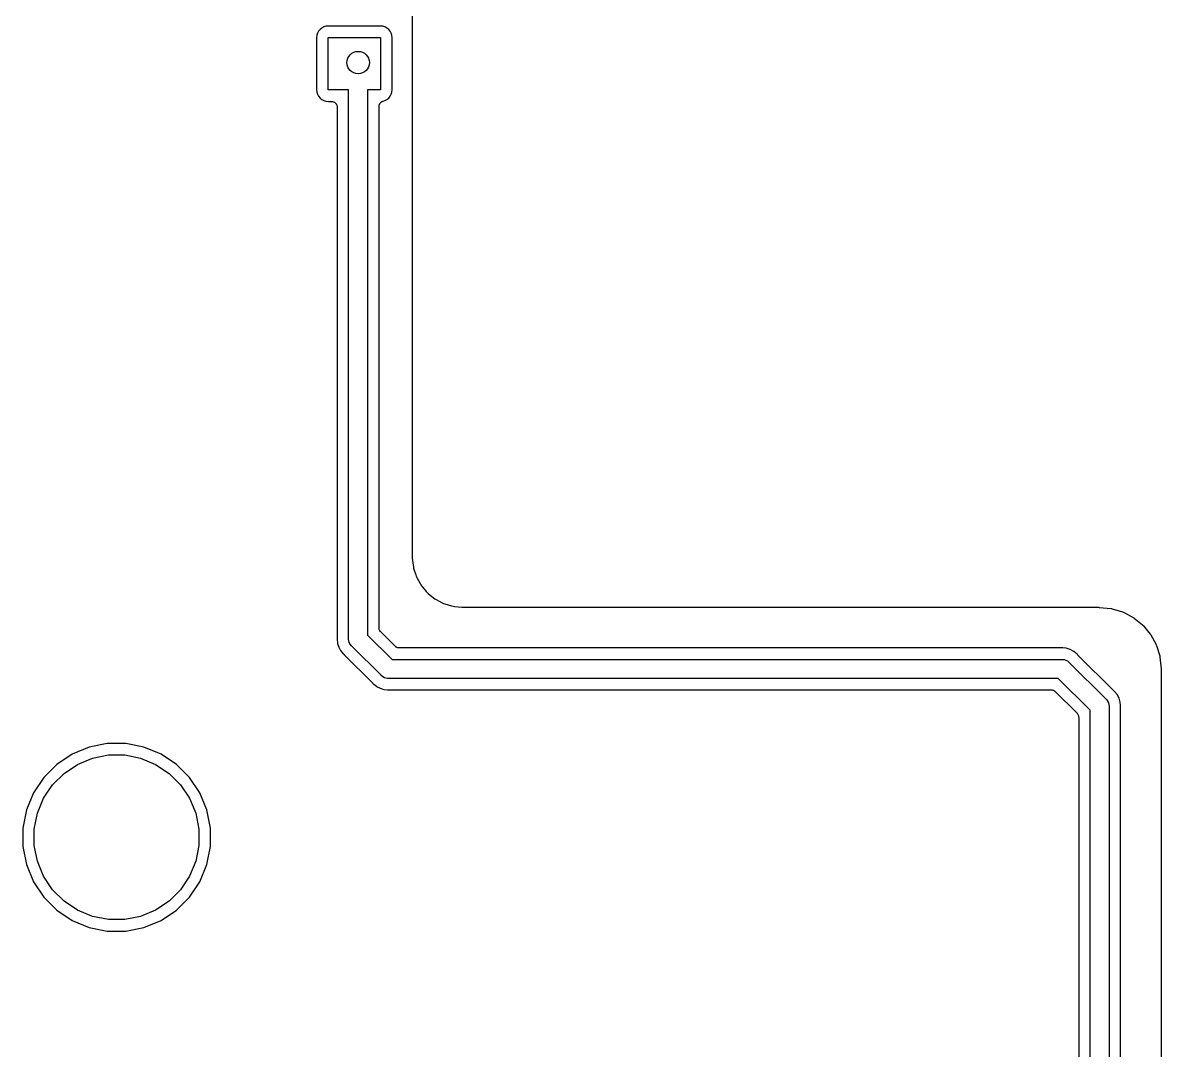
# Model space of a CAD drawing. Extents: x 0.48 to 2.43, y -7.79 to -4.85.
# Drawn here: x 1.836 to 2.434, y -7.248 to -6.707 of the extents above; entities that cross this region are included whole.
import ezdxf

# ---------------------------------------------------------------- set-up
doc = ezdxf.new("R2010")
doc.units = 0
doc.header["$MEASUREMENT"] = 0
doc.layers.add('BLACK', color=7, linetype='CONTINUOUS')

msp = doc.modelspace()

# ---------------------------------------------------------------- linework, layer by layer
at = {"layer": 'BLACK', "linetype": 'CONTINUOUS'}
for p, q in [((2.04026, -6.35792), (2.04026, -6.98853)), ((1.99015, -6.71398), (1.99002, -6.7153)), ((1.99049, -6.71285), (1.99015, -6.71398)), ((1.99105, -6.71181), (1.99049, -6.71285)), ((1.9918, -6.71089), (1.99105, -6.71181)), ((1.99271, -6.71014), (1.9918, -6.71089)), ((1.99376, -6.70959), (1.99271, -6.71014)), ((1.99489, -6.70924), (1.99376, -6.70959)), ((1.99621, -6.70911), (1.99489, -6.70924)), ((2.02347, -6.70911), (1.99621, -6.70911)), ((2.0248, -6.70924), (2.02347, -6.70911)), ((2.02593, -6.70959), (2.0248, -6.70924)), ((2.02697, -6.71014), (2.02593, -6.70959)), ((2.02789, -6.71089), (2.02697, -6.71014)), ((2.02864, -6.71181), (2.02789, -6.71089)), ((2.02919, -6.71285), (2.02864, -6.71181)), ((2.02954, -6.71398), (2.02919, -6.71285)), ((2.02967, -6.7153), (2.02954, -6.71398)), ((1.99002, -6.7153), (1.99002, -6.74257)), ((1.99606, -6.74272), (1.99606, -6.71516)), ((1.99606, -6.71516), (2.02362, -6.71516)), ((2.02362, -6.71516), (2.02362, -6.74272)), ((2.02967, -6.74257), (2.02967, -6.7153)), ((1.99002, -6.74257), (1.99015, -6.74389)), ((1.99015, -6.74389), (1.99049, -6.74502)), ((2.00681, -6.74272), (1.99606, -6.74272)), ((2.00681, -7.01206), (2.00681, -6.74272)), ((2.02362, -6.74272), (2.01681, -6.74272)), ((2.01681, -6.74272), (2.01681, -7.02943)), ((2.02919, -6.74502), (2.02954, -6.74389)), ((2.02954, -6.74389), (2.02967, -6.74257)), ((1.99049, -6.74502), (1.99105, -6.74607)), ((1.99105, -6.74607), (1.9918, -6.74698)), ((1.9918, -6.74698), (1.99271, -6.74773)), ((1.99271, -6.74773), (1.99376, -6.74829)), ((1.99376, -6.74829), (1.99489, -6.74863)), ((1.99489, -6.74863), (1.99621, -6.74876)), ((1.99621, -6.74876), (1.99781, -6.74876)), ((1.99781, -6.74876), (1.99783, -6.74876)), ((1.99783, -6.74876), (1.99783, -6.74876)), ((1.99783, -6.74876), (1.99783, -6.74876)), ((1.99783, -6.74876), (1.99785, -6.74876)), ((1.99785, -6.74876), (1.99813, -6.74879)), ((1.99813, -6.74879), (1.99841, -6.74882)), ((1.99841, -6.74882), (1.99842, -6.74882)), ((1.99842, -6.74882), (1.99843, -6.74883)), ((1.99843, -6.74883), (1.9987, -6.74891)), ((1.9987, -6.74891), (1.99897, -6.74899)), ((1.99897, -6.74899), (1.99898, -6.749)), ((1.99898, -6.749), (1.99899, -6.749)), ((1.99899, -6.749), (1.99924, -6.74914)), ((1.99924, -6.74914), (1.99949, -6.74927)), ((1.99949, -6.74927), (1.9995, -6.74928)), ((1.9995, -6.74928), (1.99951, -6.74928)), ((1.99951, -6.74928), (1.99972, -6.74947)), ((1.99972, -6.74947), (1.99994, -6.74965)), ((1.99994, -6.74965), (1.99995, -6.74965)), ((1.99995, -6.74965), (1.99995, -6.74966)), ((1.99995, -6.74966), (2.00013, -6.74988)), ((2.00013, -6.74988), (2.00031, -6.7501)), ((2.00031, -6.7501), (2.00031, -6.75011)), ((2.00031, -6.75011), (2.00032, -6.75012)), ((2.00032, -6.75012), (2.00045, -6.75037)), ((2.02305, -6.75028), (2.02312, -6.75016)), ((2.02312, -6.75016), (2.02317, -6.75003)), ((2.02317, -6.75003), (2.02326, -6.7499)), ((2.02326, -6.7499), (2.02334, -6.74976)), ((2.02334, -6.74976), (2.02342, -6.74966)), ((2.02342, -6.74966), (2.0235, -6.74955)), ((2.0235, -6.74955), (2.02361, -6.74944)), ((2.02361, -6.74944), (2.02371, -6.74931)), ((2.02371, -6.74931), (2.02382, -6.74923)), ((2.02382, -6.74923), (2.02391, -6.74914)), ((2.02391, -6.74914), (2.02404, -6.74905)), ((2.02404, -6.74905), (2.02417, -6.74895)), ((2.02417, -6.74895), (2.02429, -6.74889)), ((2.02429, -6.74889), (2.0244, -6.74881)), ((2.0244, -6.74881), (2.02455, -6.74875)), ((2.02455, -6.74875), (2.02469, -6.74868)), ((2.02469, -6.74868), (2.02482, -6.74864)), ((2.02482, -6.74864), (2.02494, -6.74859)), ((2.02494, -6.74859), (2.02593, -6.74829)), ((2.02593, -6.74829), (2.02697, -6.74773)), ((2.02697, -6.74773), (2.02789, -6.74698)), ((2.02789, -6.74698), (2.02864, -6.74607)), ((2.02864, -6.74607), (2.02919, -6.74502)), ((2.00045, -6.75037), (2.00058, -6.75062)), ((2.00058, -6.75062), (2.00059, -6.75063)), ((2.00059, -6.75063), (2.00059, -6.75064)), ((2.00059, -6.75064), (2.00067, -6.7509)), ((2.00067, -6.7509), (2.00075, -6.75118)), ((2.00075, -6.75118), (2.00075, -6.75119)), ((2.00075, -6.75119), (2.00076, -6.7512)), ((2.00076, -6.7512), (2.00078, -6.75148)), ((2.00078, -6.75148), (2.00081, -6.75176)), ((2.00081, -6.75176), (2.00081, -7.0125)), ((2.02281, -6.75142), (2.02283, -6.75128)), ((2.02281, -6.75146), (2.02281, -6.75142)), ((2.02281, -7.0257), (2.02281, -6.75146)), ((2.02283, -6.75115), (2.02286, -6.75099)), ((2.02283, -6.75128), (2.02283, -6.75115)), ((2.02286, -6.75099), (2.02288, -6.75083)), ((2.02288, -6.75083), (2.02292, -6.75071)), ((2.02292, -6.75071), (2.02294, -6.75057)), ((2.02294, -6.75057), (2.02301, -6.75043)), ((2.02301, -6.75043), (2.02305, -6.75028)), ((2.04026, -6.98853), (2.04029, -6.98882)), ((2.04029, -6.98882), (2.04029, -6.98886)), ((2.04029, -6.98886), (2.04029, -6.98897)), ((2.04029, -6.98897), (2.0403, -6.98906)), ((2.0403, -6.98906), (2.04068, -6.99273)), ((2.04068, -6.99273), (2.04084, -6.99347)), ((2.04084, -6.99347), (2.04085, -6.99352)), ((2.04085, -6.99352), (2.04085, -6.99352)), ((2.04085, -6.99352), (2.04099, -6.99425)), ((2.04099, -6.99425), (2.04207, -6.99774)), ((2.04207, -6.99774), (2.04236, -6.99844)), ((2.04236, -6.99844), (2.04238, -6.99848)), ((2.04238, -6.99848), (2.04238, -6.99848)), ((2.04238, -6.99848), (2.04266, -6.99917)), ((2.04266, -6.99917), (2.0444, -7.00239)), ((2.0444, -7.00239), (2.04482, -7.00302)), ((2.04482, -7.00302), (2.04484, -7.00305)), ((2.04484, -7.00305), (2.04525, -7.00368)), ((2.04525, -7.00368), (2.04758, -7.0065)), ((2.04758, -7.0065), (2.04812, -7.00703)), ((2.04812, -7.00703), (2.04815, -7.00706)), ((2.04815, -7.00706), (2.04815, -7.00706)), ((2.04815, -7.00706), (2.04867, -7.00759)), ((2.00081, -7.0125), (2.00081, -7.0125)), ((2.00081, -7.0125), (2.00081, -7.03081)), ((2.00681, -7.03125), (2.00681, -7.01206)), ((2.00681, -7.01206), (2.00681, -7.01206)), ((2.04867, -7.00759), (2.05151, -7.0099)), ((2.05151, -7.0099), (2.05214, -7.01032)), ((2.05214, -7.01032), (2.05217, -7.01035)), ((2.05217, -7.01035), (2.05217, -7.01035)), ((2.05217, -7.01035), (2.05279, -7.01077)), ((2.05279, -7.01077), (2.05602, -7.01249)), ((2.05602, -7.01249), (2.05672, -7.01278)), ((2.05672, -7.01278), (2.05676, -7.01279)), ((2.05676, -7.01279), (2.05676, -7.01279)), ((2.05676, -7.01279), (2.05744, -7.01309)), ((2.05744, -7.01309), (2.06095, -7.01414)), ((2.06095, -7.01414), (2.06169, -7.01429)), ((2.06169, -7.01429), (2.06173, -7.0143)), ((2.06173, -7.0143), (2.06173, -7.0143)), ((2.06173, -7.0143), (2.06246, -7.01445)), ((2.06246, -7.01445), (2.06625, -7.01482)), ((2.06625, -7.01482), (2.06625, -7.01483)), ((2.06625, -7.01483), (2.06625, -7.01483)), ((2.06625, -7.01483), (2.06659, -7.01486)), ((2.06659, -7.01486), (2.40109, -7.01486)), ((2.40109, -7.01486), (2.40113, -7.01486)), ((2.40113, -7.01486), (2.40125, -7.01487)), ((2.40125, -7.01487), (2.40138, -7.01487)), ((2.40138, -7.01487), (2.40757, -7.01548)), ((2.40757, -7.01548), (2.40757, -7.01548)), ((2.40757, -7.01548), (2.40757, -7.01548)), ((2.40757, -7.01548), (2.40761, -7.01548)), ((2.40761, -7.01548), (2.40787, -7.01554)), ((2.40787, -7.01554), (2.40814, -7.01559)), ((2.40814, -7.01559), (2.41362, -7.01725)), ((2.41362, -7.01725), (2.41366, -7.01726)), ((2.41366, -7.01726), (2.41391, -7.01737)), ((2.41391, -7.01737), (2.41416, -7.01747)), ((2.41416, -7.01747), (2.41922, -7.02016)), ((2.41922, -7.02016), (2.41922, -7.02016)), ((2.41922, -7.02016), (2.41922, -7.02016)), ((2.41922, -7.02016), (2.41926, -7.02018)), ((2.41926, -7.02018), (2.41948, -7.02033)), ((2.41948, -7.02033), (2.41971, -7.02048)), ((2.41971, -7.02048), (2.42414, -7.0241)), ((2.42414, -7.0241), (2.42414, -7.0241)), ((2.42414, -7.0241), (2.42414, -7.0241)), ((2.42414, -7.0241), (2.42418, -7.02413)), ((2.42418, -7.02413), (2.42437, -7.02432)), ((2.42437, -7.02432), (2.42456, -7.02451)), ((2.42456, -7.02451), (2.42821, -7.02893)), ((2.0008, -7.0311), (2.00076, -7.0315)), ((2.00081, -7.03085), (2.0008, -7.03098)), ((2.0008, -7.03098), (2.0008, -7.0311)), ((2.00081, -7.03081), (2.00081, -7.03085)), ((2.00679, -7.0315), (2.00681, -7.03125)), ((2.01681, -7.02943), (2.02963, -7.04224)), ((2.02284, -7.02597), (2.02281, -7.0257)), ((2.02286, -7.02625), (2.02284, -7.02597)), ((2.02287, -7.02626), (2.02286, -7.02625)), ((2.02287, -7.02628), (2.02287, -7.02626)), ((2.02295, -7.02655), (2.02287, -7.02628)), ((2.02303, -7.02681), (2.02295, -7.02655)), ((2.02303, -7.02683), (2.02303, -7.02681)), ((2.02304, -7.02684), (2.02303, -7.02683)), ((2.02317, -7.02709), (2.02304, -7.02684)), ((2.0233, -7.02733), (2.02317, -7.02709)), ((2.0233, -7.02734), (2.0233, -7.02733)), ((2.02331, -7.02736), (2.0233, -7.02734)), ((2.02349, -7.02757), (2.02331, -7.02736)), ((2.02366, -7.02779), (2.02349, -7.02757)), ((2.02368, -7.02781), (2.02366, -7.02779)), ((2.02369, -7.02782), (2.02368, -7.02781)), ((2.02368, -7.02781), (2.02368, -7.02781)), ((2.02368, -7.02781), (2.02368, -7.02781)), ((2.03124, -7.03537), (2.02369, -7.02782)), ((2.42821, -7.02893), (2.42824, -7.02896)), ((2.42824, -7.02896), (2.42838, -7.02919)), ((2.42838, -7.02919), (2.42854, -7.02941)), ((2.42854, -7.02941), (2.43126, -7.03445)), ((2.00076, -7.0315), (2.0008, -7.03189)), ((2.0008, -7.03189), (2.0008, -7.03189)), ((2.0008, -7.03189), (2.00094, -7.03335)), ((2.00094, -7.03335), (2.00094, -7.03335)), ((2.00094, -7.03335), (2.00097, -7.03365)), ((2.00097, -7.03365), (2.00106, -7.03394)), ((2.00106, -7.03394), (2.00106, -7.03394)), ((2.00106, -7.03394), (2.0016, -7.03573)), ((2.0016, -7.03573), (2.00262, -7.03764)), ((2.00681, -7.03174), (2.00679, -7.0315)), ((2.00688, -7.03248), (2.00681, -7.03174)), ((2.00717, -7.03342), (2.00688, -7.03248)), ((2.00763, -7.03429), (2.00717, -7.03342)), ((2.00826, -7.03505), (2.00763, -7.03429)), ((2.00845, -7.03521), (2.00826, -7.03505)), ((2.02385, -7.05061), (2.00845, -7.03521)), ((2.03145, -7.03554), (2.03124, -7.03537)), ((2.03166, -7.03572), (2.03145, -7.03554)), ((2.03168, -7.03573), (2.03166, -7.03572)), ((2.03169, -7.03574), (2.03168, -7.03573)), ((2.03193, -7.03587), (2.03169, -7.03574)), ((2.03218, -7.036), (2.03193, -7.03587)), ((2.03219, -7.03601), (2.03218, -7.036)), ((2.03221, -7.03601), (2.03219, -7.03601)), ((2.03247, -7.03609), (2.03221, -7.03601)), ((2.03273, -7.03618), (2.03247, -7.03609)), ((2.03275, -7.03618), (2.03273, -7.03618)), ((2.03277, -7.03618), (2.03275, -7.03618)), ((2.03304, -7.03621), (2.03277, -7.03618)), ((2.03332, -7.03624), (2.03304, -7.03621)), ((2.03335, -7.03624), (2.03332, -7.03624)), ((2.03336, -7.03624), (2.03335, -7.03624)), ((2.03335, -7.03624), (2.03335, -7.03624)), ((2.03335, -7.03624), (2.03335, -7.03624)), ((2.3812, -7.03624), (2.03336, -7.03624)), ((2.38133, -7.03623), (2.3812, -7.03624)), ((2.38145, -7.03623), (2.38133, -7.03623)), ((2.3815, -7.03623), (2.38145, -7.03623)), ((2.38189, -7.03619), (2.3815, -7.03623)), ((2.38228, -7.03623), (2.38189, -7.03619)), ((2.38405, -7.0364), (2.38228, -7.03623)), ((2.38228, -7.03623), (2.38228, -7.03623)), ((2.38612, -7.03703), (2.38405, -7.0364)), ((2.38803, -7.03805), (2.38612, -7.03703)), ((2.43126, -7.03445), (2.43128, -7.03449)), ((2.43128, -7.03449), (2.43138, -7.03474)), ((2.43138, -7.03474), (2.43149, -7.03499)), ((2.43149, -7.03499), (2.43318, -7.04046)), ((2.00262, -7.03764), (2.004, -7.03931)), ((2.004, -7.03931), (2.0043, -7.03956)), ((2.0043, -7.03956), (2.00433, -7.03959)), ((2.00433, -7.03959), (2.00442, -7.03968)), ((2.00442, -7.03968), (2.00452, -7.03976)), ((2.00452, -7.03976), (2.01929, -7.05454)), ((2.02963, -7.04224), (2.38164, -7.04224)), ((2.38164, -7.04224), (2.38189, -7.04222)), ((2.38189, -7.04222), (2.38214, -7.04224)), ((2.38214, -7.04224), (2.38287, -7.04232)), ((2.38287, -7.04232), (2.38381, -7.0426)), ((2.38381, -7.0426), (2.38468, -7.04307)), ((2.38468, -7.04307), (2.38544, -7.04369)), ((2.38971, -7.03943), (2.38803, -7.03805)), ((2.38996, -7.03973), (2.38971, -7.03943)), ((2.39005, -7.03982), (2.38996, -7.03973)), ((2.39012, -7.03992), (2.39005, -7.03982)), ((2.39015, -7.03995), (2.39012, -7.03992)), ((2.40887, -7.05866), (2.39015, -7.03995)), ((2.43318, -7.04046), (2.43319, -7.0405)), ((2.43319, -7.0405), (2.43324, -7.04077)), ((2.43324, -7.04077), (2.4333, -7.04103)), ((2.4333, -7.04103), (2.43394, -7.04719)), ((2.38544, -7.04369), (2.3856, -7.04388)), ((2.3856, -7.04388), (2.40494, -7.06322)), ((2.43394, -7.04719), (2.43395, -7.04723)), ((2.43395, -7.04723), (2.43395, -7.04737)), ((2.43395, -7.04737), (2.43396, -7.0475)), ((2.43396, -7.0475), (2.43396, -7.20423)), ((2.01929, -7.05454), (2.01932, -7.05457)), ((2.01932, -7.05457), (2.0194, -7.05467)), ((2.0194, -7.05467), (2.01949, -7.05475)), ((2.01949, -7.05475), (2.01974, -7.05506)), ((2.01974, -7.05506), (2.02005, -7.05531)), ((2.02005, -7.05531), (2.02005, -7.05531)), ((2.02005, -7.05531), (2.02005, -7.05531)), ((2.02005, -7.05531), (2.02139, -7.05641)), ((2.02401, -7.0508), (2.02385, -7.05061)), ((2.02477, -7.05142), (2.02401, -7.0508)), ((2.02564, -7.05189), (2.02477, -7.05142)), ((2.02658, -7.05217), (2.02564, -7.05189)), ((2.02731, -7.05224), (2.02658, -7.05217)), ((2.02756, -7.05227), (2.02731, -7.05224)), ((2.02731, -7.05224), (2.02731, -7.05224)), ((2.0278, -7.05224), (2.02756, -7.05227)), ((2.37982, -7.05224), (2.0278, -7.05224)), ((2.39657, -7.069), (2.37982, -7.05224)), ((2.02139, -7.05641), (2.0214, -7.05642)), ((2.0214, -7.05642), (2.02142, -7.05643)), ((2.02142, -7.05643), (2.02333, -7.05746)), ((2.02333, -7.05746), (2.0254, -7.05808)), ((2.0254, -7.05808), (2.02717, -7.05826)), ((2.02717, -7.05826), (2.02717, -7.05826)), ((2.02717, -7.05826), (2.02756, -7.0583)), ((2.02756, -7.0583), (2.02795, -7.05826)), ((2.02795, -7.05826), (2.02799, -7.05825)), ((2.02799, -7.05825), (2.02812, -7.05826)), ((2.02812, -7.05826), (2.02825, -7.05824)), ((2.02825, -7.05824), (2.37609, -7.05824)), ((2.37609, -7.05824), (2.3761, -7.05824)), ((2.3761, -7.05824), (2.3761, -7.05824)), ((2.3761, -7.05824), (2.3761, -7.05824)), ((2.3761, -7.05824), (2.37613, -7.05824)), ((2.37613, -7.05824), (2.37641, -7.05828)), ((2.37641, -7.05828), (2.37668, -7.0583)), ((2.37668, -7.0583), (2.3767, -7.05831)), ((2.3767, -7.05831), (2.37671, -7.05831)), ((2.37671, -7.05831), (2.37698, -7.05839)), ((2.37698, -7.05839), (2.37724, -7.05847)), ((2.37724, -7.05847), (2.37726, -7.05848)), ((2.37726, -7.05848), (2.37727, -7.05849)), ((2.37727, -7.05849), (2.37751, -7.05862)), ((2.37751, -7.05862), (2.37776, -7.05875)), ((2.37776, -7.05875), (2.37777, -7.05876)), ((2.37777, -7.05876), (2.37779, -7.05877)), ((2.37779, -7.05877), (2.378, -7.05895)), ((2.378, -7.05895), (2.37821, -7.05912)), ((2.37821, -7.05912), (2.3897, -7.07061)), ((2.40896, -7.05875), (2.40887, -7.05866)), ((2.40905, -7.05884), (2.40896, -7.05875)), ((2.40909, -7.05886), (2.40905, -7.05884)), ((2.40939, -7.05911), (2.40909, -7.05886)), ((2.41077, -7.06079), (2.40939, -7.05911)), ((2.41179, -7.0627), (2.41077, -7.06079)), ((2.40494, -7.06322), (2.40513, -7.06338)), ((2.40513, -7.06338), (2.40574, -7.06413)), ((2.40574, -7.06413), (2.40575, -7.06414)), ((2.40575, -7.06414), (2.40622, -7.06501)), ((2.40622, -7.06501), (2.4065, -7.06595)), ((2.4065, -7.06595), (2.4066, -7.06693)), ((2.4066, -7.06693), (2.40657, -7.06717)), ((2.40657, -7.06717), (2.40657, -7.43465)), ((2.41242, -7.06477), (2.41179, -7.0627)), ((2.41259, -7.06653), (2.41242, -7.06477)), ((2.41259, -7.06654), (2.41259, -7.06653)), ((2.41263, -7.06693), (2.41259, -7.06654)), ((2.41259, -7.06732), (2.41263, -7.06693)), ((2.41259, -7.06745), (2.41259, -7.06732)), ((2.3897, -7.07061), (2.3897, -7.07061)), ((2.3897, -7.07061), (2.3897, -7.07061)), ((2.3897, -7.07061), (2.3897, -7.07061)), ((2.3897, -7.07061), (2.38973, -7.07064)), ((2.38973, -7.07064), (2.3899, -7.07085)), ((2.3899, -7.07085), (2.39007, -7.07107)), ((2.39007, -7.07107), (2.39008, -7.07108)), ((2.39008, -7.07108), (2.39009, -7.07109)), ((2.39009, -7.07109), (2.39022, -7.07134)), ((2.39022, -7.07134), (2.39035, -7.07158)), ((2.39035, -7.07158), (2.39035, -7.0716)), ((2.39035, -7.0716), (2.39036, -7.07161)), ((2.39036, -7.07161), (2.39044, -7.07188)), ((2.39044, -7.07188), (2.39052, -7.07215)), ((2.39052, -7.07215), (2.39052, -7.07216)), ((2.39052, -7.07216), (2.39052, -7.07218)), ((2.39052, -7.07218), (2.39055, -7.07245)), ((2.39055, -7.07245), (2.39057, -7.07273)), ((2.39057, -7.07273), (2.39057, -7.4291)), ((2.39657, -7.43283), (2.39657, -7.069)), ((2.41257, -7.06762), (2.41258, -7.06757)), ((2.41257, -7.43421), (2.41257, -7.06762)), ((2.41258, -7.06757), (2.41259, -7.06745)), ((1.87046, -7.08841), (1.86149, -7.09213)), ((1.87999, -7.08652), (1.87046, -7.08841)), ((1.8897, -7.08652), (1.87999, -7.08652)), ((1.89922, -7.08841), (1.8897, -7.08652)), ((1.9082, -7.09213), (1.89922, -7.08841)), ((1.86149, -7.09213), (1.85341, -7.09753)), ((1.86433, -7.09745), (1.87221, -7.09418)), ((1.87221, -7.09418), (1.88058, -7.09252)), ((1.88058, -7.09252), (1.88911, -7.09252)), ((1.88911, -7.09252), (1.89747, -7.09418)), ((1.89747, -7.09418), (1.90536, -7.09745)), ((1.91627, -7.09753), (1.9082, -7.09213)), ((1.85341, -7.09753), (1.84654, -7.1044)), ((1.8512, -7.10822), (1.85724, -7.10219)), ((1.85724, -7.10219), (1.86433, -7.09745)), ((1.90536, -7.09745), (1.91245, -7.10219)), ((1.91245, -7.10219), (1.91848, -7.10822)), ((1.92314, -7.1044), (1.91627, -7.09753)), ((1.84654, -7.1044), (1.84115, -7.11247)), ((1.84646, -7.11531), (1.8512, -7.10822)), ((1.91848, -7.10822), (1.92322, -7.11531)), ((1.92854, -7.11247), (1.92314, -7.1044)), ((1.84115, -7.11247), (1.83743, -7.12144)), ((1.93225, -7.12144), (1.92854, -7.11247)), ((1.8432, -7.12319), (1.84646, -7.11531)), ((1.92322, -7.11531), (1.92649, -7.12319)), ((1.83743, -7.12144), (1.83554, -7.13097)), ((1.84154, -7.13156), (1.8432, -7.12319)), ((1.92649, -7.12319), (1.92815, -7.13156)), ((1.93415, -7.13097), (1.93225, -7.12144)), ((1.83554, -7.13097), (1.83554, -7.14068)), ((1.84154, -7.14009), (1.84154, -7.13156)), ((1.92815, -7.13156), (1.92815, -7.14009)), ((1.93415, -7.14068), (1.93415, -7.13097)), ((1.83554, -7.14068), (1.83743, -7.15021)), ((1.8432, -7.14846), (1.84154, -7.14009)), ((1.92815, -7.14009), (1.92649, -7.14846)), ((1.93225, -7.15021), (1.93415, -7.14068)), ((1.83743, -7.15021), (1.84115, -7.15918)), ((1.84646, -7.15634), (1.8432, -7.14846)), ((1.92649, -7.14846), (1.92322, -7.15634)), ((1.92854, -7.15918), (1.93225, -7.15021)), ((1.8512, -7.16343), (1.84646, -7.15634)), ((1.92322, -7.15634), (1.91848, -7.16343)), ((1.84115, -7.15918), (1.84654, -7.16726)), ((1.92314, -7.16726), (1.92854, -7.15918)), ((1.84654, -7.16726), (1.85341, -7.17413)), ((1.85724, -7.16947), (1.8512, -7.16343)), ((1.91848, -7.16343), (1.91245, -7.16947)), ((1.91627, -7.17413), (1.92314, -7.16726)), ((1.85341, -7.17413), (1.86149, -7.17952)), ((1.86433, -7.1742), (1.85724, -7.16947)), ((1.87221, -7.17747), (1.86433, -7.1742)), ((1.90536, -7.1742), (1.89747, -7.17747)), ((1.91245, -7.16947), (1.90536, -7.1742)), ((1.9082, -7.17952), (1.91627, -7.17413)), ((1.86149, -7.17952), (1.87046, -7.18324)), ((1.88058, -7.17913), (1.87221, -7.17747)), ((1.88911, -7.17913), (1.88058, -7.17913)), ((1.89747, -7.17747), (1.88911, -7.17913)), ((1.89922, -7.18324), (1.9082, -7.17952)), ((1.87046, -7.18324), (1.87999, -7.18513)), ((1.87999, -7.18513), (1.8897, -7.18513)), ((1.8897, -7.18513), (1.89922, -7.18324)), ((2.43396, -7.20423), (2.43396, -7.20424)), ((2.43396, -7.20424), (2.43396, -7.75542))]:
    msp.add_line(p, q, dxfattribs=at)
at = {"layer": 'BLACK'}
msp.add_circle((2.01181, -6.72835), 0.005906, dxfattribs=at)

doc.saveas('drawing.dxf')
